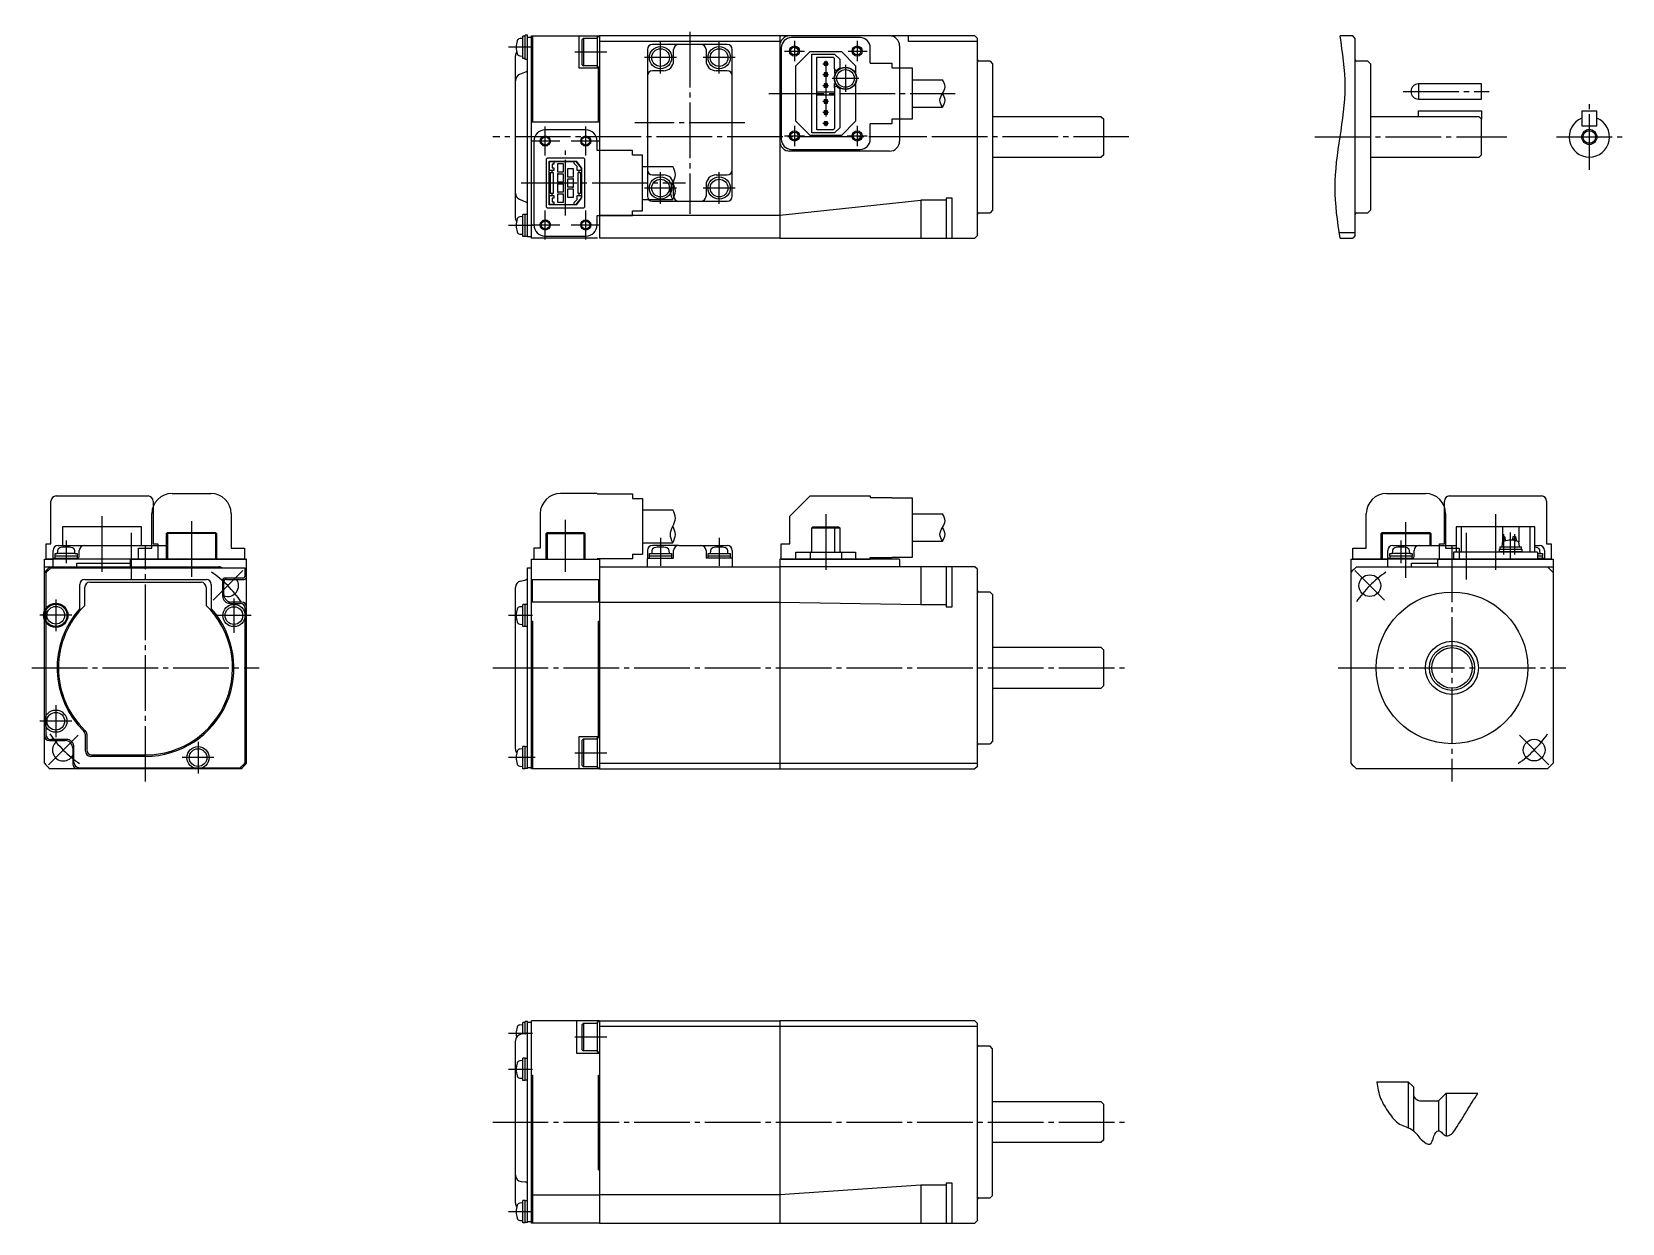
# Model space of a CAD drawing. Header units: millimetres. Extents: x -175 to 140, y -108 to 128.
import ezdxf

# ---------------------------------------------------------------- set-up
doc = ezdxf.new("R2010")
doc.units = ezdxf.units.MM
doc.linetypes.add('DASH_CENTER', pattern=[14, 11, -1, 1, -1])

msp = doc.modelspace()

# ---------------------------------------------------------------- linework, layer by layer
at = {"color": 7, "linetype": 'Continuous'}
for p, q in [((-77.85, 126.43), (-78.44, 126.38)), ((-77.35, 126.88), (-77.85, 126.88)), ((-77.85, 122.48), (-77.85, 126.88)), ((-76.9, 127.08), (-77.35, 127.08)), ((-77.35, 122.28), (-77.35, 127.08)), ((-76.9, 124.88), (-76.9, 127.08)), ((-76.9, 126.68), (-76.1, 126.68)), ((-76.1, 126.93), (-62.7, 126.93)), ((-76.1, 86.93), (-76.1, 126.93)), ((-75.9, 126.93), (-75.9, 109.93)), ((-66.7, 120.53), (-66.7, 126.93)), ((-65.83, 126.48), (-66.08, 126.23)), ((-66.08, 121.23), (-66.08, 126.23)), ((-65.83, 126.48), (-63.08, 126.48)), ((-65.83, 126.48), (-65.83, 120.98)), ((-62.7, 126.73), (-63.08, 126.73)), ((-63.08, 120.73), (-63.08, 126.73)), ((-62.7, 126.93), (-62.7, 86.93)), ((-27, 126.93), (-62.7, 126.93)), ((-26.9, 126.93), (-27, 126.83)), ((-27, 126.93), (-27, 124.93)), ((11.6, 126.93), (-26.9, 126.93)), ((-1.5, 125.81), (-1.5, 126.93)), ((11.6, 126.93), (12.1, 126.43)), ((12.1, 87.43), (12.1, 126.43)), ((86.38, 126.93), (83.88, 126.93)), ((86.88, 126.43), (86.38, 126.93)), ((86.88, 87.43), (86.88, 126.43)), ((-79.3, 118.06), (-79.3, 123)), ((-78.44, 122.98), (-77.85, 122.93)), ((-76.9, 120.26), (-76.9, 124.88)), ((-27, 125.81), (-62.7, 125.81)), ((-53.2, 124.23), (-53.2, 95.23)), ((-37.4, 125.23), (-52.2, 125.23)), ((-50.6, 121.63), (-50.6, 123.63)), ((-48, 122.03), (-48, 124.23)), ((-41.6, 124.23), (-41.6, 122.03)), ((-36.4, 95.23), (-36.4, 124.23)), ((-27, 124.93), (-27, 106.13)), ((-23.8, 121.03), (-21, 123.83)), ((-21, 123.83), (-14.8, 123.83)), ((-20.65, 107.73), (-20.65, 123.33)), ((-20.65, 123.33), (-16.15, 123.33)), ((-16.15, 123.33), (-15.15, 122.33)), ((-14.8, 123.83), (-12, 121.03)), ((-3.3, 124.93), (-3.3, 106.13)), ((12.1, 125.81), (-1.5, 125.81)), ((-77.2, 119.8), (-78.5, 119.26)), ((-77.35, 122.48), (-77.85, 122.48)), ((-76.9, 122.28), (-77.35, 122.28)), ((-76.9, 93.6), (-76.9, 120.26)), ((-62.9, 120.53), (-66.7, 120.53)), ((-66.08, 121.23), (-65.83, 120.98)), ((-63.08, 120.98), (-65.83, 120.98)), ((-62.7, 120.73), (-63.08, 120.73)), ((-62.9, 109.93), (-62.9, 120.73)), ((-50, 120.03), (-52.2, 120.03)), ((-49.6, 122.63), (-51.6, 122.63)), ((-37.4, 120.03), (-39.6, 120.03)), ((-23.8, 110.03), (-23.8, 121.03)), ((-19.65, 122.73), (-16.45, 122.73)), ((-19.65, 108.33), (-19.65, 122.73)), ((-18.22, 121.75), (-18.12, 121.65)), ((-17.58, 121.75), (-18.22, 121.75)), ((-18.22, 121.75), (-18.22, 121.11)), ((-18.22, 121.11), (-18.12, 121.21)), ((-18.22, 121.11), (-17.58, 121.11)), ((-18.22, 119.6), (-18.22, 118.96)), ((-17.58, 119.6), (-18.22, 119.6)), ((-18.22, 119.6), (-18.12, 119.5)), ((-17.68, 121.65), (-18.12, 121.65)), ((-18.12, 121.65), (-18.12, 121.21)), ((-18.12, 121.21), (-17.68, 121.21)), ((-17.68, 121.65), (-17.58, 121.75)), ((-17.68, 121.21), (-17.68, 121.65)), ((-17.68, 121.21), (-17.58, 121.11)), ((-17.68, 119.5), (-17.58, 119.6)), ((-17.58, 121.11), (-17.58, 121.75)), ((-17.58, 118.96), (-17.58, 119.6)), ((-16.45, 122.73), (-16.15, 122.43)), ((-16.15, 120.43), (-16.15, 122.43)), ((-16.15, 120.43), (-16.15, 119.53)), ((-15.15, 122.33), (-15.15, 120.58)), ((-12, 121.03), (-12, 119.45)), ((14.6, 121.93), (12.4, 121.93)), ((14.6, 121.93), (15.1, 121.43)), ((15.1, 121.43), (15.1, 92.43)), ((89.38, 121.93), (87.18, 121.93)), ((89.38, 121.93), (89.88, 121.43)), ((89.88, 121.43), (89.88, 92.43)), ((-79.3, 106.93), (-79.3, 118.06)), ((-18.22, 118.96), (-18.12, 119.06)), ((-18.22, 118.96), (-17.58, 118.96)), ((-18.22, 117.45), (-18.12, 117.35)), ((-17.58, 117.45), (-18.22, 117.45)), ((-18.22, 117.45), (-18.22, 116.81)), ((-18.22, 116.81), (-18.12, 116.91)), ((-18.22, 116.81), (-17.58, 116.81)), ((-18.12, 119.5), (-18.12, 119.06)), ((-17.68, 119.5), (-18.12, 119.5)), ((-18.12, 119.06), (-17.68, 119.06)), ((-17.68, 117.35), (-18.12, 117.35)), ((-18.12, 117.35), (-18.12, 116.91)), ((-18.12, 116.91), (-17.68, 116.91)), ((-17.68, 119.06), (-17.68, 119.5)), ((-17.68, 119.06), (-17.58, 118.96)), ((-17.68, 117.35), (-17.58, 117.45)), ((-17.68, 116.91), (-17.68, 117.35)), ((-17.68, 116.91), (-17.58, 116.81)), ((-17.58, 116.81), (-17.58, 117.45)), ((-16.15, 119.53), (-15.96, 119.53)), ((-16.15, 117.53), (-15.96, 117.53)), ((-16.15, 116.63), (-16.15, 117.53)), ((-16.15, 116.63), (-16.15, 108.63)), ((-15.15, 116.48), (-15.15, 108.73)), ((-12, 117.61), (-12, 110.03)), ((99.38, 117.43), (99.38, 114.43)), ((111.88, 117.43), (99.38, 117.43)), ((111.88, 114.43), (111.88, 117.43)), ((-19.65, 115.83), (-16.15, 115.83)), ((-16.15, 115.23), (-19.65, 115.23)), ((-18.22, 114.25), (-18.22, 113.61)), ((-17.58, 114.25), (-18.22, 114.25)), ((-18.12, 114.15), (-18.22, 114.25)), ((-18.12, 113.71), (-18.22, 113.61)), ((-18.22, 113.61), (-17.58, 113.61)), ((-18.12, 114.15), (-18.12, 113.71)), ((-17.68, 114.15), (-18.12, 114.15)), ((-18.12, 113.71), (-17.68, 113.71)), ((-17.58, 114.25), (-17.68, 114.15)), ((-17.68, 113.71), (-17.68, 114.15)), ((-17.58, 113.61), (-17.68, 113.71)), ((-17.58, 113.61), (-17.58, 114.25)), ((99.38, 114.43), (111.88, 114.43)), ((-18.12, 112), (-18.22, 112.1)), ((-17.58, 112.1), (-18.22, 112.1)), ((-18.22, 112.1), (-18.22, 111.46)), ((-18.12, 111.56), (-18.22, 111.46)), ((-18.22, 111.46), (-17.58, 111.46)), ((-17.68, 112), (-18.12, 112)), ((-18.12, 112), (-18.12, 111.56)), ((-18.12, 111.56), (-17.68, 111.56)), ((-17.58, 112.1), (-17.68, 112)), ((-17.68, 111.56), (-17.68, 112)), ((-17.58, 111.46), (-17.68, 111.56)), ((-17.58, 111.46), (-17.58, 112.1)), ((36.6, 110.93), (15.1, 110.93)), ((36.6, 110.93), (37.1, 110.43)), ((37.1, 103.43), (37.1, 110.43)), ((111.38, 110.93), (89.88, 110.93)), ((99.38, 110.93), (99.38, 112.13)), ((99.38, 112.13), (111.88, 112.13)), ((111.38, 110.93), (111.88, 110.43)), ((111.88, 112.13), (111.88, 110.43)), ((111.88, 103.43), (111.88, 110.43)), ((131.69, 112.13), (134.69, 112.13)), ((131.69, 112.13), (131.69, 109.13)), ((134.69, 109.13), (134.69, 112.13)), ((-76.1, 109.93), (-62.7, 109.93)), ((-21, 107.23), (-23.8, 110.03)), ((-14.8, 107.23), (-21, 107.23)), ((-16.15, 107.73), (-20.65, 107.73)), ((-16.45, 108.33), (-19.65, 108.33)), ((-18.22, 109.95), (-18.22, 109.31)), ((-17.58, 109.95), (-18.22, 109.95)), ((-18.12, 109.85), (-18.22, 109.95)), ((-18.12, 109.41), (-18.22, 109.31)), ((-18.22, 109.31), (-17.58, 109.31)), ((-18.12, 109.85), (-18.12, 109.41)), ((-17.68, 109.85), (-18.12, 109.85)), ((-18.12, 109.41), (-17.68, 109.41)), ((-17.58, 109.95), (-17.68, 109.85)), ((-17.68, 109.41), (-17.68, 109.85)), ((-17.58, 109.31), (-17.68, 109.41)), ((-17.58, 109.31), (-17.58, 109.95)), ((-16.15, 108.63), (-16.45, 108.33)), ((-15.15, 108.73), (-16.15, 107.73)), ((-12, 110.03), (-14.8, 107.23)), ((131.69, 109.13), (134.69, 109.13)), ((-79.3, 95.8), (-79.3, 106.93)), ((-27, 106.13), (-27, 86.93)), ((-5.3, 104.13), (-25.2, 104.13)), ((-73.22, 102.56), (-73.02, 102.76)), ((-73.22, 102.56), (-73.22, 93.11)), ((-65.77, 102.76), (-73.02, 102.76)), ((-72.65, 93.51), (-72.65, 102.16)), ((-72.65, 102.16), (-67.2, 102.16)), ((-72.55, 100.33), (-72.55, 102.08)), ((-72.55, 102.08), (-71.7, 102.08)), ((-71.7, 101.58), (-72.05, 101.58)), ((-72.05, 101.58), (-72.05, 100.83)), ((-72.05, 100.83), (-71.7, 100.83)), ((-71.7, 102.08), (-71.7, 101.58)), ((-71.7, 102.08), (-67.7, 102.08)), ((-71.7, 100.83), (-71.7, 100.33)), ((-70.98, 101.63), (-70.98, 100.03)), ((-70.8, 101.63), (-70.98, 101.63)), ((-70.8, 101.6), (-70.8, 101.63)), ((-69.8, 101.6), (-70.8, 101.6)), ((-69.8, 100.06), (-69.8, 101.6)), ((-67.7, 101.71), (-67.7, 102.08)), ((-67.27, 102.08), (-67.7, 102.08)), ((-67.1, 101.08), (-67.7, 101.71)), ((-66.25, 100.75), (-67.27, 102.08)), ((-66.15, 100.78), (-67.2, 102.16)), ((-67.1, 100.33), (-67.1, 101.08)), ((-66.25, 100.33), (-66.25, 100.75)), ((-66.15, 94.88), (-66.15, 100.78)), ((-65.77, 102.76), (-65.57, 102.56)), ((-65.57, 93.11), (-65.57, 102.56)), ((15.1, 102.93), (36.6, 102.93)), ((37.1, 103.43), (36.6, 102.93)), ((89.88, 102.93), (111.38, 102.93)), ((111.88, 103.43), (111.38, 102.93)), ((-72.45, 98.68), (-72.65, 98.68)), ((-71.7, 100.33), (-72.55, 100.33)), ((-72.45, 99.93), (-72.45, 95.73)), ((-72.45, 99.93), (-71.87, 99.93)), ((-72.1, 100.33), (-72.1, 99.93)), ((-71.87, 99.93), (-71.87, 95.73)), ((-70.98, 100.03), (-70.8, 100.03)), ((-70.8, 99.63), (-70.98, 99.63)), ((-70.98, 99.63), (-70.98, 98.03)), ((-70.98, 98.03), (-70.8, 98.03)), ((-70.8, 97.63), (-70.98, 97.63)), ((-70.98, 97.63), (-70.98, 96.03)), ((-70.8, 100.06), (-69.8, 100.06)), ((-70.8, 100.03), (-70.8, 100.06)), ((-70.8, 99.6), (-70.8, 99.63)), ((-69.8, 99.6), (-70.8, 99.6)), ((-70.8, 98.03), (-70.8, 98.06)), ((-70.8, 98.06), (-69.8, 98.06)), ((-70.8, 97.6), (-70.8, 97.63)), ((-69.8, 97.6), (-70.8, 97.6)), ((-69.8, 98.06), (-69.8, 99.6)), ((-69.8, 96.06), (-69.8, 97.6)), ((-68, 100.6), (-69, 100.6)), ((-69, 100.6), (-69, 99.06)), ((-69, 99.06), (-68, 99.06)), ((-69, 98.6), (-69, 97.06)), ((-68, 98.6), (-69, 98.6)), ((-68, 100.63), (-68, 100.6)), ((-67.82, 100.63), (-68, 100.63)), ((-68, 99.06), (-68, 99.03)), ((-68, 99.03), (-67.82, 99.03)), ((-67.82, 98.63), (-68, 98.63)), ((-68, 98.63), (-68, 98.6)), ((-67.82, 99.03), (-67.82, 100.63)), ((-67.82, 97.03), (-67.82, 98.63)), ((-66.25, 100.33), (-67.1, 100.33)), ((-66.92, 95.73), (-66.92, 99.93)), ((-66.92, 99.93), (-66.35, 99.93)), ((-66.7, 99.93), (-66.7, 100.33)), ((-66.35, 95.73), (-66.35, 99.93)), ((-66.35, 98.68), (-66.15, 98.68)), ((-52.2, 99.43), (-50, 99.43)), ((-39.6, 99.43), (-37.4, 99.43)), ((-79.3, 90.86), (-79.3, 95.8)), ((-78.5, 94.6), (-77.2, 94.06)), ((-72.65, 96.98), (-72.45, 96.98)), ((-72.55, 93.58), (-72.55, 95.33)), ((-72.55, 95.33), (-71.7, 95.33)), ((-71.87, 95.73), (-72.45, 95.73)), ((-72.1, 95.73), (-72.1, 95.33)), ((-71.7, 94.83), (-72.05, 94.83)), ((-72.05, 94.83), (-72.05, 94.08)), ((-71.7, 95.33), (-71.7, 94.83)), ((-70.98, 96.03), (-70.8, 96.03)), ((-70.98, 95.63), (-70.98, 94.03)), ((-70.8, 95.63), (-70.98, 95.63)), ((-70.8, 96.03), (-70.8, 96.06)), ((-70.8, 96.06), (-69.8, 96.06)), ((-70.8, 95.6), (-70.8, 95.63)), ((-69.8, 95.6), (-70.8, 95.6)), ((-69.8, 94.06), (-69.8, 95.6)), ((-69, 97.06), (-68, 97.06)), ((-69, 96.6), (-69, 95.06)), ((-68, 96.6), (-69, 96.6)), ((-69, 95.06), (-68, 95.06)), ((-68, 97.06), (-68, 97.03)), ((-68, 97.03), (-67.82, 97.03)), ((-67.82, 96.63), (-68, 96.63)), ((-68, 96.63), (-68, 96.6)), ((-68, 95.06), (-68, 95.03)), ((-68, 95.03), (-67.82, 95.03)), ((-67.82, 95.03), (-67.82, 96.63)), ((-67.7, 93.95), (-67.1, 94.58)), ((-67.27, 93.58), (-66.25, 94.91)), ((-67.2, 93.51), (-66.15, 94.88)), ((-67.1, 94.58), (-67.1, 95.33)), ((-67.1, 95.33), (-66.25, 95.33)), ((-66.35, 95.73), (-66.92, 95.73)), ((-66.7, 95.33), (-66.7, 95.73)), ((-66.15, 96.98), (-66.35, 96.98)), ((-66.25, 94.91), (-66.25, 95.33)), ((-48, 95.23), (-48, 97.43)), ((-41.6, 97.43), (-41.6, 95.23)), ((-27, 91.47), (0.9, 94.43)), ((5.9, 94.43), (0.9, 94.43)), ((0.9, 94.43), (0.9, 86.93)), ((7.1, 94.83), (5.9, 94.83)), ((5.9, 94.83), (5.9, 86.93)), ((7.1, 86.93), (7.1, 94.83)), ((-77.35, 91.63), (-77.85, 91.63)), ((-77.85, 87.23), (-77.85, 91.63)), ((-77.35, 87.23), (-77.35, 91.63)), ((-76.9, 91.58), (-77.35, 91.58)), ((-76.9, 88.98), (-76.9, 93.6)), ((-73.22, 93.11), (-73.02, 92.91)), ((-73.02, 92.91), (-65.77, 92.91)), ((-67.2, 93.51), (-72.65, 93.51)), ((-71.7, 93.58), (-72.55, 93.58)), ((-72.05, 94.08), (-71.7, 94.08)), ((-71.7, 94.08), (-71.7, 93.58)), ((-71.7, 93.58), (-67.7, 93.58)), ((-70.98, 94.03), (-70.8, 94.03)), ((-70.8, 94.06), (-69.8, 94.06)), ((-70.8, 94.03), (-70.8, 94.06)), ((-67.7, 93.58), (-67.7, 93.95)), ((-67.7, 93.58), (-67.27, 93.58)), ((-65.57, 93.11), (-65.77, 92.91)), ((-27, 91.43), (-62.7, 91.43)), ((-52.2, 94.23), (-37.4, 94.23)), ((12.4, 91.93), (14.6, 91.93)), ((15.1, 92.43), (14.6, 91.93)), ((87.18, 91.93), (89.38, 91.93)), ((89.88, 92.43), (89.38, 91.93)), ((-77.85, 91.18), (-78.44, 91.13)), ((-76.9, 87.18), (-76.9, 88.98)), ((-78.44, 87.73), (-77.85, 87.68)), ((-77.35, 87.23), (-77.85, 87.23)), ((-76.9, 87.28), (-77.35, 87.28)), ((-76.1, 87.18), (-76.9, 87.18)), ((-63.1, 86.93), (-76.1, 86.93)), ((-27, 86.93), (-62.7, 86.93)), ((-27, 86.93), (11.6, 86.93)), ((11.6, 86.93), (12.1, 87.43)), ((83.6, 88.06), (86.88, 88.06)), ((83.88, 86.93), (86.38, 86.93)), ((86.88, 87.43), (86.38, 86.93)), ((-168.91, 29.83), (-168.91, 26.13)), ((-153.31, 29.83), (-168.91, 29.83)), ((-153.31, 26.13), (-153.31, 29.83)), ((-148.34, 28.53), (-148.14, 28.73)), ((-148.34, 23.43), (-148.34, 28.53)), ((-138.48, 28.53), (-148.34, 28.53)), ((-148.14, 28.73), (-138.68, 28.73)), ((-148.14, 28.73), (-148.14, 23.43)), ((-138.68, 28.73), (-138.48, 28.53)), ((-138.68, 28.73), (-138.68, 23.43)), ((-138.48, 28.53), (-138.48, 23.43)), ((-73.22, 28.53), (-73.02, 28.73)), ((-73.22, 28.53), (-65.57, 28.53)), ((-73.22, 23.43), (-73.22, 28.53)), ((-73.02, 28.73), (-65.77, 28.73)), ((-73.02, 28.73), (-73.02, 23.43)), ((-65.77, 28.73), (-65.57, 28.53)), ((-65.77, 28.73), (-65.77, 23.43)), ((-65.57, 28.53), (-65.57, 23.43)), ((-20.65, 29.63), (-20.45, 29.83)), ((-20.65, 29.63), (-15.15, 29.63)), ((-20.65, 25.03), (-20.65, 29.63)), ((-20.45, 29.83), (-15.35, 29.83)), ((-16.15, 29.63), (-16.35, 29.83)), ((-16.15, 29.63), (-16.15, 24.83)), ((-15.35, 29.83), (-15.15, 29.63)), ((-15.15, 29.63), (-15.15, 25.03)), ((92.18, 28.73), (91.98, 28.53)), ((91.98, 23.43), (91.98, 28.53)), ((91.98, 28.53), (101.83, 28.53)), ((92.18, 28.73), (101.63, 28.73)), ((92.18, 28.73), (92.18, 23.43)), ((101.83, 28.53), (101.63, 28.73)), ((101.63, 28.73), (101.63, 26.13)), ((101.83, 28.53), (101.83, 26.13)), ((106.81, 29.83), (106.81, 24.83)), ((122.41, 29.83), (106.81, 29.83)), ((107.81, 29.83), (107.81, 24.83)), ((116.01, 29.83), (116.01, 26.76)), ((119.21, 29.83), (119.21, 26.76)), ((121.41, 29.83), (121.41, 24.83)), ((122.41, 24.83), (122.41, 29.83)), ((-169.81, 26.13), (-148.34, 26.13)), ((-47, 26.13), (-52.2, 26.13)), ((-47, 26.13), (-42.6, 26.13)), ((-42.6, 26.13), (-37.4, 26.13)), ((94.31, 26.13), (106.81, 26.13)), ((115.41, 24.93), (115.41, 25.43)), ((115.41, 25.43), (117.61, 25.43)), ((115.46, 25.88), (115.46, 25.43)), ((115.46, 25.88), (117.61, 25.88)), ((115.91, 26.47), (115.86, 25.88)), ((116.01, 27.88), (116.43, 27.88)), ((116.53, 27.38), (116.01, 27.38)), ((116.43, 27.88), (116.53, 27.38)), ((116.53, 27.38), (116.53, 27.05)), ((117.61, 25.88), (119.76, 25.88)), ((117.61, 25.43), (119.81, 25.43)), ((118.04, 27.38), (118.14, 27.88)), ((118.04, 27.38), (118.04, 27.16)), ((118.68, 27.38), (118.04, 27.38)), ((118.14, 27.88), (118.58, 27.88)), ((118.58, 27.88), (118.68, 27.38)), ((118.68, 27.38), (118.68, 27.05)), ((119.36, 25.88), (119.31, 26.47)), ((119.76, 25.43), (119.76, 25.88)), ((119.81, 25.43), (119.81, 24.93)), ((122.41, 26.13), (123.31, 26.13)), ((-172.51, 23.43), (-170.81, 23.43)), ((-172.51, 21.93), (-172.51, 23.43)), ((-170.81, 21.93), (-170.81, 25.13)), ((-170.71, 23.63), (-165.91, 23.63)), ((-170.41, 24.53), (-169.96, 24.53)), ((-170.41, 24.03), (-170.41, 24.53)), ((-170.36, 24.03), (-170.41, 24.03)), ((-166.01, 24.03), (-170.41, 24.03)), ((-170.36, 23.63), (-170.36, 24.03)), ((-169.9, 25.12), (-169.96, 24.53)), ((-166.46, 24.53), (-169.96, 24.53)), ((-166.46, 24.53), (-166.51, 25.12)), ((-166.46, 24.53), (-166.01, 24.53)), ((-166.11, 22.63), (-155.51, 22.63)), ((-166.11, 21.93), (-166.11, 22.63)), ((-166.06, 24.03), (-166.06, 23.63)), ((-166.01, 24.03), (-166.06, 24.03)), ((-166.01, 24.53), (-166.01, 24.03)), ((-165.61, 23.93), (-165.61, 25.13)), ((-155.51, 21.93), (-155.51, 23.33)), ((-155.41, 23.43), (-132.61, 23.43)), ((-132.51, 20.81), (-132.51, 23.33)), ((-76.1, 23.43), (-62.7, 23.43)), ((-76.1, -18.07), (-76.1, 23.43)), ((-62.7, 23.43), (-62.7, -18.07)), ((-53.2, 25.13), (-53.2, 23.53)), ((-53.2, 21.93), (-53.2, 23.53)), ((-53.1, 23.63), (-48.1, 23.63)), ((-52.8, 24.03), (-52.8, 24.53)), ((-52.8, 24.53), (-48.4, 24.53)), ((-48.4, 24.03), (-52.8, 24.03)), ((-52.75, 23.63), (-52.75, 24.03)), ((-52.29, 25.12), (-52.35, 24.53)), ((-48.85, 24.53), (-48.9, 25.12)), ((-48.45, 24.03), (-48.45, 23.63)), ((-48.4, 24.53), (-48.4, 24.03)), ((-48, 23.73), (-48, 25.13)), ((-41.6, 25.13), (-41.6, 23.73)), ((-36.5, 23.63), (-41.5, 23.63)), ((-41.2, 24.53), (-36.8, 24.53)), ((-41.2, 24.03), (-41.2, 24.53)), ((-36.8, 24.03), (-41.2, 24.03)), ((-41.15, 23.63), (-41.15, 24.03)), ((-40.69, 25.12), (-40.75, 24.53)), ((-37.25, 24.53), (-37.3, 25.12)), ((-36.85, 24.03), (-36.85, 23.63)), ((-36.8, 24.53), (-36.8, 24.03)), ((-36.4, 25.13), (-36.4, 23.53)), ((-36.4, 23.53), (-36.4, 21.93)), ((-27, 23.33), (-26.9, 23.43)), ((-27, 23.33), (-27, 21.93)), ((-3.4, 23.43), (-26.9, 23.43)), ((-23.8, 24.83), (-12, 24.83)), ((-23.8, 23.43), (-23.8, 24.83)), ((-21, 24.83), (-21, 23.43)), ((-20.85, 24.83), (-20.65, 25.03)), ((-15.15, 25.03), (-14.95, 24.83)), ((-14.8, 24.83), (-14.8, 23.43)), ((-12, 24.83), (-12, 23.43)), ((-3.4, 23.43), (-3.3, 23.33)), ((-3.3, 23.33), (-3.3, 21.93)), ((86.01, 23.43), (86.01, -16.94)), ((86.01, 23.43), (93.31, 23.43)), ((93.31, 21.93), (93.31, 25.13)), ((93.41, 23.63), (98.21, 23.63)), ((93.71, 24.03), (93.71, 24.53)), ((93.71, 24.53), (94.16, 24.53)), ((98.11, 24.03), (93.71, 24.03)), ((93.76, 24.03), (93.71, 24.03)), ((93.76, 23.63), (93.76, 24.03)), ((94.21, 25.12), (94.16, 24.53)), ((97.66, 24.53), (94.16, 24.53)), ((97.66, 24.53), (97.61, 25.12)), ((97.66, 24.53), (98.11, 24.53)), ((98.01, 21.93), (98.01, 22.63)), ((98.01, 22.63), (103.21, 22.63)), ((98.11, 24.03), (98.06, 24.03)), ((98.06, 24.03), (98.06, 23.63)), ((98.11, 24.53), (98.11, 24.03)), ((98.51, 23.93), (98.51, 25.13)), ((103.21, 23.43), (126.01, 23.43)), ((103.21, 21.93), (103.21, 23.43)), ((106.31, 24.83), (106.31, 23.43)), ((122.91, 24.83), (106.31, 24.83)), ((115.41, 24.93), (117.61, 24.93)), ((116.06, 24.83), (116.06, 24.93)), ((117.61, 24.93), (119.81, 24.93)), ((119.16, 24.93), (119.16, 24.83)), ((122.91, 24.83), (122.91, 23.43)), ((122.91, 24.53), (123.91, 24.53)), ((123.91, 24.03), (122.91, 24.03)), ((122.91, 23.63), (124.21, 23.63)), ((123.46, 24.53), (123.41, 25.12)), ((123.91, 24.03), (123.86, 24.03)), ((123.86, 24.03), (123.86, 23.63)), ((123.91, 24.53), (123.91, 24.03)), ((124.31, 25.13), (124.31, 23.43)), ((126.01, 23.43), (126.01, -16.94)), ((-172.51, -16.94), (-172.51, 21.93)), ((-172.51, 21.93), (-155.51, 21.93)), ((-172.26, 20.71), (-172.26, -11.22)), ((-132.86, 21.68), (-171.28, 21.68)), ((-164.51, 19.43), (-140.51, 19.43)), ((-155.51, 21.93), (-138.01, 21.93)), ((-137.26, 19.18), (-137.26, 16.18)), ((-137.01, 18.93), (-137.01, 19.61)), ((-137.01, 16.43), (-137.01, 18.93)), ((-133.26, 19.68), (-136.76, 19.68)), ((-136.51, 19.43), (-133.01, 19.43)), ((-132.76, 20.18), (-132.76, 21.58)), ((-132.51, -16.94), (-132.51, 20.81)), ((-78.3, 19.1), (-77.28, 19.34)), ((-76.9, 21.69), (-76.1, 21.69)), ((-76.9, 19.83), (-76.9, 21.69)), ((-76.9, -17.97), (-76.9, 19.83)), ((-76.1, 19.43), (-62.7, 19.43)), ((-75.9, 14.93), (-75.9, 19.43)), ((-62.9, 19.43), (-62.9, 14.93)), ((-62.7, 21.93), (-27, 21.93)), ((-62.7, 21.93), (-62.7, -18.07)), ((-62.7, 21.93), (-62.7, -18.07)), ((11.6, 21.93), (-27, 21.93)), ((-27, 21.93), (-27, -18.07)), ((0.9, 21.93), (0.9, 14.43)), ((5.9, 21.93), (5.9, 14.03)), ((7.1, 14.03), (7.1, 21.93)), ((12.1, 21.43), (11.6, 21.93)), ((12.1, -17.57), (12.1, 21.43)), ((87.14, 21.93), (126.01, 21.93)), ((-165.51, 13.65), (-165.51, 18.43)), ((-164.51, 14.29), (-164.51, 17.86)), ((-163.51, 18.86), (-141.51, 18.86)), ((-140.51, 17.86), (-140.51, 14.29)), ((-139.51, 18.43), (-139.51, 13.65)), ((-79.3, 1.93), (-79.3, 17.84)), ((14.6, 16.93), (12.4, 16.93)), ((14.6, 16.93), (15.1, 16.43)), ((15.1, 16.43), (15.1, -12.57)), ((-135.76, 14.68), (-133.76, 14.68)), ((-133.51, 14.93), (-135.51, 14.93)), ((-135.01, 13.28), (-135.01, 11.28)), ((-132.76, -16.9), (-132.76, 13.68)), ((-77.85, 14.03), (-78.44, 13.98)), ((-77.85, 10.08), (-77.85, 14.48)), ((-77.35, 14.48), (-77.85, 14.48)), ((-77.35, 10.08), (-77.35, 14.48)), ((-76.9, 14.43), (-77.35, 14.43)), ((-62.7, 14.93), (-76.1, 14.93)), ((-62.7, 14.93), (-27, 14.93)), ((-27, 14.92), (0.9, 14.43)), ((0.9, 14.43), (5.9, 14.43)), ((5.9, 14.03), (7.1, 14.03)), ((-134.01, 12.28), (-136.01, 12.28)), ((-78.44, 10.58), (-77.85, 10.53)), ((-77.35, 10.08), (-77.85, 10.08)), ((-76.9, 10.13), (-77.35, 10.13)), ((-76.1, 11.18), (-75.9, 11.18)), ((-75.9, 11.18), (-75.9, -18.07)), ((-62.9, 11.18), (-62.7, 11.18)), ((-62.9, -11.87), (-62.9, 11.18)), ((36.6, 5.93), (15.1, 5.93)), ((36.6, 5.93), (37.1, 5.43)), ((37.1, -1.57), (37.1, 5.43)), ((-79.3, -14.14), (-79.3, 1.93)), ((15.1, -2.07), (36.6, -2.07)), ((37.1, -1.57), (36.6, -2.07)), ((-171.51, -12.47), (-168.41, -12.47)), ((-168.16, -12.22), (-171.26, -12.22)), ((-164.41, -14.57), (-164.41, -11.33)), ((-164.13, -11.21), (-164.13, -14.3)), ((-66.7, -11.67), (-62.9, -11.67)), ((-66.7, -18.07), (-66.7, -11.67)), ((-65.83, -12.12), (-66.08, -12.37)), ((-66.08, -17.37), (-66.08, -12.37)), ((-65.83, -12.12), (-63.08, -12.12)), ((-65.83, -12.12), (-65.83, -17.62)), ((-63.08, -11.87), (-62.7, -11.87)), ((-63.08, -17.87), (-63.08, -11.87)), ((15.1, -12.57), (14.6, -13.07)), ((-166.91, -13.97), (-166.91, -17.07)), ((-166.66, -16.82), (-166.66, -13.72)), ((-152.51, -15.57), (-163.41, -15.57)), ((-163.13, -15.3), (-152.51, -15.3)), ((-77.85, -14.07), (-78.44, -14.12)), ((-77.85, -18.02), (-77.85, -13.62)), ((-77.35, -13.62), (-77.85, -13.62)), ((-77.35, -18.02), (-77.35, -13.62)), ((-76.9, -13.67), (-77.35, -13.67)), ((12.4, -13.07), (14.6, -13.07)), ((-133.63, -18.07), (-171.38, -18.07)), ((-165.66, -17.82), (-133.73, -17.82)), ((-78.44, -17.52), (-77.85, -17.57)), ((-77.35, -18.02), (-77.85, -18.02)), ((-76.9, -17.97), (-77.35, -17.97)), ((-76.1, -17.82), (-76.9, -17.82)), ((-62.7, -18.07), (-76.1, -18.07)), ((-66.08, -17.37), (-65.83, -17.62)), ((-63.08, -17.62), (-65.83, -17.62)), ((-63.08, -17.87), (-62.7, -17.87)), ((-62.7, -16.94), (-27, -16.94)), ((-62.7, -18.07), (-27, -18.07)), ((-27, -16.94), (12.1, -16.94)), ((-27, -17.97), (-26.9, -18.07)), ((-26.9, -18.07), (11.6, -18.07)), ((12.1, -17.57), (11.6, -18.07)), ((124.88, -18.07), (87.14, -18.07)), ((-77.85, -68.65), (-78.44, -68.71)), ((-77.85, -70.51), (-77.85, -68.2)), ((-77.35, -68.2), (-77.85, -68.2)), ((-77.35, -70.45), (-77.35, -68)), ((-76.9, -68), (-77.35, -68)), ((-76.9, -107.8), (-76.9, -68)), ((-76.9, -68.15), (-76.1, -68.15)), ((-76.1, -107.9), (-76.1, -67.9)), ((-62.7, -67.9), (-76.1, -67.9)), ((-67.2, -67.9), (-67.2, -74.3)), ((-65.83, -68.35), (-66.08, -68.6)), ((-66.08, -73.6), (-66.08, -68.6)), ((-65.83, -68.35), (-63.08, -68.35)), ((-65.83, -68.35), (-65.83, -73.85)), ((-62.7, -68.1), (-63.08, -68.1)), ((-63.08, -74.1), (-63.08, -68.1)), ((-62.7, -67.9), (-27, -67.9)), ((-62.7, -67.9), (-62.7, -107.9)), ((-27, -69.03), (-62.7, -69.03)), ((-27, -67.9), (-27, -107.9)), ((11.6, -67.9), (-27, -67.9)), ((12.1, -69.03), (-27, -69.03)), ((12.1, -68.4), (11.6, -67.9)), ((12.1, -107.4), (12.1, -68.4)), ((-79.3, -87.9), (-79.3, -71.84)), ((-77.34, -70.45), (-78.14, -70.54)), ((-77.35, -75.3), (-77.85, -75.3)), ((-77.85, -79.7), (-77.85, -75.3)), ((-77.35, -79.7), (-77.35, -75.3)), ((-76.9, -75.35), (-77.35, -75.35)), ((-67.2, -74.3), (-62.7, -74.3)), ((-66.08, -73.6), (-65.83, -73.85)), ((-63.08, -73.85), (-65.83, -73.85)), ((-62.7, -74.1), (-63.08, -74.1)), ((14.6, -72.9), (12.4, -72.9)), ((15.1, -73.4), (14.6, -72.9)), ((15.1, -102.4), (15.1, -73.4)), ((-77.85, -75.75), (-78.44, -75.81)), ((-76.1, -78.65), (-75.9, -78.65)), ((-75.9, -78.65), (-75.9, -107.9)), ((-62.9, -78.65), (-62.7, -78.65)), ((-62.9, -97.35), (-62.9, -78.65)), ((-78.44, -79.2), (-77.85, -79.25)), ((-77.35, -79.7), (-77.85, -79.7)), ((-76.9, -79.65), (-77.35, -79.65)), ((91.12, -79.97), (97.37, -79.97)), ((97.37, -79.97), (97.37, -89.03)), ((97.37, -79.97), (98.37, -80.97)), ((98.37, -80.97), (98.37, -89.62)), ((36.6, -83.9), (15.1, -83.9)), ((36.6, -83.9), (37.1, -84.4)), ((37.1, -91.4), (37.1, -84.4)), ((99.87, -83.72), (103.37, -83.72)), ((103.37, -83.72), (104.87, -82.22)), ((103.37, -83.72), (103.37, -89.62)), ((104.87, -82.22), (111.12, -82.22)), ((104.87, -82.22), (104.87, -90.6)), ((-79.3, -103.97), (-79.3, -87.9)), ((15.1, -91.9), (36.6, -91.9)), ((37.1, -91.4), (36.6, -91.9)), ((-62.9, -97.35), (-62.7, -97.35)), ((-78.14, -99.66), (-77.34, -99.75)), ((0.9, -100.4), (-27, -102.3)), ((0.9, -100.4), (0.9, -107.9)), ((5.9, -100.4), (0.9, -100.4)), ((5.9, -100), (5.9, -107.9)), ((7.1, -100), (5.9, -100)), ((7.1, -107.9), (7.1, -100)), ((-77.85, -107.85), (-77.85, -103.45)), ((-77.35, -103.45), (-77.85, -103.45)), ((-77.35, -107.85), (-77.35, -103.45)), ((-76.9, -103.5), (-77.35, -103.5)), ((-75.9, -102.3), (-62.7, -102.3)), ((-27, -102.3), (-62.7, -102.3)), ((12.4, -102.9), (14.6, -102.9)), ((15.1, -102.4), (14.6, -102.9)), ((-77.85, -103.9), (-78.44, -103.96)), ((-78.44, -107.35), (-77.85, -107.4)), ((-77.35, -107.85), (-77.85, -107.85)), ((-76.9, -107.8), (-77.35, -107.8)), ((-76.1, -107.65), (-76.9, -107.65)), ((-62.7, -107.9), (-76.1, -107.9)), ((-62.7, -107.9), (-27, -107.9)), ((-27, -107.8), (-26.9, -107.9)), ((-26.9, -107.9), (11.6, -107.9)), ((12.1, -107.4), (11.6, -107.9))]:
    msp.add_line(p, q, dxfattribs=at)
at = {"color": 1, "linetype": 'DASH_CENTER'}
for p, q in [((-44.8, 127.73), (-44.8, 91.73)), ((-24.1, 125.93), (-24.1, 121.93)), ((-11.7, 125.93), (-11.7, 121.93)), ((-75.9, 124.68), (-80.65, 124.68)), ((-61.2, 123.73), (-67.58, 123.73)), ((-50.6, 119.48), (-50.6, 125.78)), ((-39, 119.48), (-39, 125.78)), ((-26.1, 123.93), (-22.1, 123.93)), ((-13.45, 123.93), (-9.7, 123.93)), ((-47.45, 122.63), (-53.75, 122.63)), ((-35.85, 122.63), (-42.15, 122.63)), ((-18.47, 121.43), (-17.33, 121.43)), ((-17.9, 122), (-17.9, 109.06)), ((-14, 121.18), (-14, 115.88)), ((-18.47, 119.28), (-17.33, 119.28)), ((-18.47, 117.13), (-17.33, 117.13)), ((-11.35, 118.53), (-16.65, 118.53)), ((-29.2, 115.53), (7.7, 115.53)), ((-17.33, 113.93), (-18.47, 113.93)), ((96.38, 115.93), (113.38, 115.93)), ((133.19, 100.43), (133.19, 113.43)), ((-17.33, 111.78), (-18.47, 111.78)), ((-73.4, 103.28), (-73.4, 108.98)), ((-65.4, 103.28), (-65.4, 108.98)), ((-33.9, 109.73), (-55.7, 109.73)), ((-26.1, 107.13), (-22.1, 107.13)), ((-24.1, 109.13), (-24.1, 105.13)), ((-17.33, 109.63), (-18.47, 109.63)), ((-13.7, 107.13), (-9.7, 107.13)), ((-11.7, 109.13), (-11.7, 105.13)), ((1.6, 106.93), (-83.8, 106.93)), ((-70.55, 106.13), (-76.25, 106.13)), ((-69.4, 91.41), (-69.4, 104.26)), ((-62.55, 106.13), (-68.25, 106.13)), ((42.1, 106.93), (1.6, 106.93)), ((78.88, 106.93), (116.88, 106.93)), ((126.69, 106.93), (139.69, 106.93)), ((-78.15, 97.83), (-45.65, 97.83)), ((-50.6, 93.68), (-50.6, 99.98)), ((-39, 93.68), (-39, 99.98)), ((-47.45, 96.83), (-53.75, 96.83)), ((-35.85, 96.83), (-42.15, 96.83)), ((-73.4, 86.68), (-73.4, 92.38)), ((-65.4, 86.68), (-65.4, 92.38)), ((-75.9, 89.43), (-80.65, 89.43)), ((-76.25, 89.53), (-70.55, 89.53)), ((-68.25, 89.53), (-62.55, 89.53)), ((-161.11, 20.93), (-161.11, 32.33)), ((-17.9, 32.33), (-17.9, 20.93)), ((114.61, 32.33), (114.61, 20.93)), ((-155.31, 19.43), (-155.31, 28.63)), ((-143.41, 30.93), (-143.41, 19.43)), ((-69.4, 20.93), (-69.4, 31.23)), ((96.91, 19.73), (96.91, 31.23)), ((108.81, 28.63), (108.81, 19.43)), ((116.21, 28.38), (116.21, 24.33)), ((117.61, 23.43), (117.61, 28.68)), ((118.36, 28.38), (118.36, 24.33)), ((-168.21, 27.13), (-168.21, 22.63)), ((-152.51, -20.57), (-152.51, 25.93)), ((-50.6, 27.63), (-50.6, 22.13)), ((-39, 27.63), (-39, 22.13)), ((95.91, 27.13), (95.91, 22.63)), ((106.01, 25.93), (106.01, -20.57)), ((-139.14, 15.3), (-133.27, 21.17)), ((86.78, 21.17), (92.64, 15.3)), ((-170.26, 15.48), (-170.26, 9.18)), ((-135.01, 15.68), (-135.01, 8.88)), ((-167.11, 12.33), (-173.41, 12.33)), ((-131.61, 12.28), (-138.41, 12.28)), ((-75.9, 12.28), (-80.65, 12.28)), ((-175.01, 1.93), (-130.01, 1.93)), ((-83.8, 1.93), (42.1, 1.93)), ((83.51, 1.93), (128.51, 1.93)), ((-170.26, -5.47), (-170.26, -11.77)), ((-167.11, -8.62), (-173.41, -8.62)), ((-171.7, -17.26), (-165.84, -11.4)), ((119.34, -11.4), (125.2, -17.26)), ((-142.11, -12.67), (-142.11, -18.97)), ((-67.58, -14.87), (-61.2, -14.87)), ((-138.96, -15.82), (-145.26, -15.82)), ((-75.4, -15.82), (-80.65, -15.82)), ((-75.9, -70.4), (-80.65, -70.4)), ((-61.2, -71.1), (-67.58, -71.1)), ((-75.9, -77.5), (-80.65, -77.5)), ((-83.8, -87.9), (42.1, -87.9)), ((-75.9, -105.65), (-80.65, -105.65))]:
    msp.add_line(p, q, dxfattribs=at)
at = {"color": 4, "linetype": 'Continuous'}
for p, q in [((-11.1, 126.58), (-24.7, 126.58)), ((-26.7, 124.58), (-26.7, 106.48)), ((-9.1, 121.53), (-9.1, 124.58)), ((-9.1, 121.53), (-4.8, 121.53)), ((-4.8, 121.53), (-4.8, 120.58)), ((-4.8, 120.58), (-0.8, 120.58)), ((-0.8, 120.58), (-0.8, 110.48)), ((-0.8, 118.23), (5.2, 118.23)), ((-4.8, 110.48), (-4.8, 109.53)), ((-0.8, 110.48), (-4.8, 110.48)), ((-0.8, 112.83), (5.2, 112.83)), ((-65.35, 108.33), (-73.45, 108.33)), ((-4.8, 109.53), (-9.1, 109.53)), ((-9.1, 106.48), (-9.1, 109.53)), ((-75.65, 106.13), (-75.65, 89.53)), ((-63.15, 104.28), (-63.15, 106.13)), ((-56.15, 104.28), (-63.15, 104.28)), ((-56.15, 103.33), (-56.15, 104.28)), ((-24.7, 104.48), (-11.1, 104.48)), ((-54.15, 103.33), (-56.15, 103.33)), ((-54.15, 92.33), (-54.15, 103.33)), ((-54.15, 101.08), (-48.15, 101.08)), ((-54.15, 94.58), (-48.15, 94.58)), ((-63.15, 91.38), (-56.15, 91.38)), ((-63.15, 89.53), (-63.15, 91.38)), ((-56.15, 92.33), (-54.15, 92.33)), ((-56.15, 91.38), (-56.15, 92.33)), ((-73.45, 87.33), (-65.35, 87.33)), ((-171.21, 26.43), (-171.21, 34.93)), ((-170.21, 35.93), (-152.01, 35.93)), ((-151.01, 34.93), (-151.01, 26.43)), ((-147.26, 36.43), (-139.56, 36.43)), ((-63.15, 36.43), (-70.4, 36.43)), ((-63.15, 36.43), (-63.15, 36.38)), ((-63.15, 36.38), (-56.15, 36.38)), ((-56.15, 36.38), (-56.15, 35.43)), ((-56.15, 35.43), (-54.15, 35.43)), ((-54.15, 35.43), (-54.15, 24.43)), ((-25, 31.93), (-21, 35.93)), ((-21, 35.93), (-9.1, 35.93)), ((-9.1, 35.93), (-9.1, 35.63)), ((-9.1, 35.63), (-4.8, 35.63)), ((-4.8, 35.63), (-4.8, 35.57)), ((-4.8, 35.57), (-0.8, 35.57)), ((-0.8, 35.57), (-0.8, 23.79)), ((93.06, 36.43), (100.76, 36.43)), ((104.51, 26.43), (104.51, 34.93)), ((105.51, 35.93), (123.71, 35.93)), ((124.71, 34.93), (124.71, 26.43)), ((-151.26, 25.63), (-151.26, 32.43)), ((-135.56, 32.43), (-135.56, 25.63)), ((-74.4, 32.43), (-74.4, 25.63)), ((-54.15, 33.18), (-48.15, 33.18)), ((-25, 26.43), (-25, 31.93)), ((-0.8, 32.38), (5.2, 32.38)), ((89.06, 25.63), (89.06, 32.43)), ((104.76, 32.43), (104.76, 25.63)), ((-172.16, 26.43), (-171.21, 26.43)), ((-172.16, 23.43), (-172.16, 26.43)), ((-153.91, 25.63), (-151.26, 25.63)), ((-153.91, 23.43), (-153.91, 25.63)), ((-151.01, 26.43), (-150.06, 26.43)), ((-150.06, 26.43), (-150.06, 23.43)), ((-135.56, 25.63), (-132.91, 25.63)), ((-132.91, 25.63), (-132.91, 23.43)), ((-75.65, 25.63), (-75.65, 23.43)), ((-74.4, 25.63), (-75.65, 25.63)), ((-54.15, 26.68), (-48.15, 26.68)), ((-26.7, 26.43), (-25, 26.43)), ((-26.7, 23.43), (-26.7, 26.43)), ((-0.8, 26.98), (5.2, 26.98)), ((86.41, 25.63), (89.06, 25.63)), ((86.41, 23.43), (86.41, 25.63)), ((103.56, 26.43), (104.51, 26.43)), ((103.56, 23.43), (103.56, 26.43)), ((104.76, 25.63), (107.41, 25.63)), ((107.41, 25.63), (107.41, 23.43)), ((124.71, 26.43), (125.66, 26.43)), ((125.66, 26.43), (125.66, 23.43)), ((-150.06, 23.43), (-172.16, 23.43)), ((-132.91, 23.43), (-153.91, 23.43)), ((-75.65, 23.43), (-63.15, 23.43)), ((-63.15, 23.48), (-63.15, 23.43)), ((-56.15, 23.48), (-63.15, 23.48)), ((-56.15, 24.43), (-56.15, 23.48)), ((-56.15, 24.43), (-54.15, 24.43)), ((-26.7, 23.43), (-9.1, 23.43)), ((-9.1, 23.73), (-4.8, 23.73)), ((-9.1, 23.43), (-9.1, 23.73)), ((-4.8, 23.79), (-4.8, 23.73)), ((-0.8, 23.79), (-4.8, 23.79)), ((107.41, 23.43), (86.41, 23.43)), ((125.66, 23.43), (103.56, 23.43))]:
    msp.add_line(p, q, dxfattribs=at)
at = {"color": 7, "linetype": 'Continuous'}
for centre, radius in [((-50.6, 122.63), 2.2), ((-50.6, 122.63), 1.75), ((-39, 122.63), 2.2), ((-39, 122.63), 1.75), ((-24.1, 123.93), 0.75), ((-11.7, 123.93), 0.75), ((-14, 118.53), 2.2), ((-14, 118.53), 2.15), ((-14, 118.53), 1.75), ((-24.1, 107.13), 0.75), ((-11.7, 107.13), 0.75), ((133.19, 106.93), 1.25), ((-73.4, 106.13), 0.8), ((-65.4, 106.13), 0.8), ((-50.6, 96.83), 2.2), ((-50.6, 96.83), 1.75), ((-39, 96.83), 2.2), ((-39, 96.83), 1.75), ((-73.4, 89.53), 0.8), ((-65.4, 89.53), 0.8), ((89.75, 18.19), 2.15), ((106.01, 1.93), 15), ((-170.26, 12.33), 2.4), ((-170.26, 12.33), 2.2), ((-170.26, 12.33), 1.75), ((-135.01, 12.28), 2.2), ((-135.01, 12.28), 1.75), ((106.01, 1.93), 5.25), ((106.01, 1.93), 4.45), ((106.01, 1.93), 4), ((-170.26, -8.62), 2.2), ((-170.26, -8.62), 1.75), ((122.27, -14.33), 2.15), ((-142.11, -15.82), 2.2), ((-142.11, -15.82), 1.75)]:
    msp.add_circle(centre, radius, dxfattribs=at)
at = {"color": 2, "linetype": 'Continuous'}
for centre, radius in [((-24.1, 123.93), 1), ((-11.7, 123.93), 1), ((-73.4, 106.13), 1), ((-65.4, 106.13), 1), ((-24.1, 107.13), 1), ((-11.7, 107.13), 1), ((133.19, 106.93), 1.5), ((-73.4, 89.53), 1), ((-65.4, 89.53), 1)]:
    msp.add_circle(centre, radius, dxfattribs=at)
at = {"color": 7, "linetype": 'Continuous'}
for centre, radius, start, end in [((-74.65, 124.68), 4.5, 163.6123, 180), ((-78.39, 125.78), 0.6, 95, 163.6123), ((-25, 124.93), 2, 90, 180), ((-5.3, 124.93), 2, 0, 90), ((-78, 123), 1.3, 144.2062, 180), ((-74.65, 124.68), 4.5, 180, 196.3877), ((-78.39, 123.58), 0.6, 196.3877, 265), ((-52.2, 124.23), 1, 90, 180), ((-47, 124.23), 1, 90, 180), ((-42.6, 124.23), 1, 0, 90), ((-37.4, 124.23), 1, 0, 90), ((-77.4, 120.26), 0.5, 292.6199, 0), ((-52.2, 119.03), 1, 90, 180), ((-50, 122.03), 2, 270, 0), ((-39.6, 122.03), 2, 180, 270), ((-37.4, 119.03), 1, 0, 90), ((-15.85, 120.43), 0.3, 180, 314.2758), ((-14, 118.53), 2.35, 119.2986, 134.2758), ((12.4, 122.23), 0.3, 180, 270), ((87.18, 122.23), 0.3, 180, 270), ((-78, 118.06), 1.3, 112.6199, 180), ((-15.85, 116.63), 0.3, 45.7242, 180), ((-14, 118.53), 2.35, 225.7242, 240.7014), ((99.38, 115.93), 1.5, 90, 180), ((99.38, 115.93), 1.5, 180, 270), ((133.19, 106.93), 4, 112.0243, 270), ((133.19, 106.93), 4, 270, 67.9757), ((-25, 106.13), 2, 180, 270), ((-5.3, 106.13), 2, 270, 0), ((-52.2, 100.43), 1, 180, 270), ((-50, 97.43), 2, 0, 90), ((-39.6, 97.43), 2, 90, 180), ((-37.4, 100.43), 1, 270, 0), ((-78, 95.8), 1.3, 180, 247.3801), ((-52.2, 95.23), 1, 180, 270), ((-47, 95.23), 1, 180, 270), ((-42.6, 95.23), 1, 270, 0), ((-37.4, 95.23), 1, 270, 0), ((-77.4, 93.6), 0.5, 0, 67.3801), ((12.4, 91.63), 0.3, 90, 180), ((87.18, 91.63), 0.3, 90, 180), ((-78, 90.86), 1.3, 180, 212.9352), ((-74.65, 89.43), 4.5, 163.6123, 180), ((-74.65, 89.43), 4.5, 180, 196.3877), ((-78.39, 90.53), 0.6, 95, 163.6123), ((-78.39, 88.33), 0.6, 196.3877, 265), ((-169.81, 25.13), 1, 90, 180), ((-169.31, 25.07), 0.6, 106.3877, 175), ((-168.21, 21.33), 4.5, 90, 106.3877), ((-168.21, 21.33), 4.5, 73.6123, 90), ((-167.11, 25.07), 0.6, 5, 73.6123), ((-164.61, 25.13), 1, 90, 180), ((-52.2, 25.13), 1, 90, 180), ((-51.7, 25.07), 0.6, 106.3877, 175), ((-50.6, 21.33), 4.5, 90, 106.3877), ((-50.6, 21.33), 4.5, 73.6123, 90), ((-49.5, 25.07), 0.6, 5, 73.6123), ((-47, 25.13), 1, 90, 180), ((-42.6, 25.13), 1, 0, 90), ((-40.1, 25.07), 0.6, 106.3877, 175), ((-39, 21.33), 4.5, 90, 106.3877), ((-39, 21.33), 4.5, 73.6123, 90), ((-37.9, 25.07), 0.6, 5, 73.6123), ((-37.4, 25.13), 1, 0, 90), ((94.31, 25.13), 1, 90, 180), ((94.81, 25.07), 0.6, 106.3877, 175), ((95.91, 21.33), 4.5, 90, 106.3877), ((95.91, 21.33), 4.5, 73.6123, 90), ((97.01, 25.07), 0.6, 5, 73.6123), ((99.51, 25.13), 1, 90, 180), ((116.51, 26.42), 0.6, 106.3877, 175), ((117.61, 22.68), 4.5, 90, 106.3877), ((117.61, 22.68), 4.5, 73.6123, 90), ((118.71, 26.42), 0.6, 5, 73.6123), ((121.71, 21.33), 4.5, 73.6123, 81.051), ((122.81, 25.07), 0.6, 5, 73.6123), ((123.31, 25.13), 1, 0, 90), ((-170.71, 23.53), 0.1, 90, 180), ((-165.91, 23.93), 0.3, 270, 0), ((-155.41, 23.33), 0.1, 90, 180), ((-132.61, 23.33), 0.1, 0, 90), ((-53.1, 23.53), 0.1, 90, 180), ((-48.1, 23.73), 0.1, 270, 0), ((-41.5, 23.73), 0.1, 180, 270), ((-36.5, 23.53), 0.1, 0, 90), ((93.41, 23.53), 0.1, 90, 180), ((98.21, 23.93), 0.3, 270, 0), ((124.21, 23.53), 0.1, 0, 90), ((-152.51, 1.93), 27.5, 133.3418, 136.6582), ((-154.04, 3.47), 25.08, 133.4246, 136.575), ((-164.51, 18.43), 1, 90, 180), ((-140.51, 18.43), 1, 0, 90), ((-138.01, 20.93), 1, 48.7071, 90), ((-136.76, 19.18), 0.5, 90, 180), ((-136.51, 18.93), 0.5, 90, 180), ((-136.24, 18.19), 2.15, 249.8197, 35.1092), ((-133.26, 20.18), 0.5, 270, 0), ((-133.01, 19.93), 0.5, 270, 0), ((-132.86, 21.58), 0.1, 0, 90), ((-78, 17.84), 1.3, 103.2917, 180), ((-77.4, 19.83), 0.5, 283.2917, 0), ((106.01, 1.93), 27.5, 133.3418, 136.6582), ((106.01, 1.93), 27.5, 43.3418, 46.6582), ((-163.51, 17.86), 1, 90, 180), ((-141.51, 17.86), 1, 0, 90), ((-135.76, 16.18), 1.5, 180, 270), ((-135.51, 16.43), 1.5, 180, 270), ((12.4, 17.23), 0.3, 180, 270), ((-172.01, 12.93), 0.5, 120, 180), ((-152.51, 1.93), 17.5, 137.9754, 225.7894), ((-152.51, 1.93), 17.23, 134.1481, 226.1485), ((-152.51, 1.93), 17.23, 270, 45.8519), ((-152.51, 1.93), 17.5, 270, 42.0246), ((-135.61, 14.43), 0.5, 90, 146.7482), ((-133.76, 13.68), 1, 0, 90), ((-133.51, 13.93), 1, 0, 90), ((-74.65, 12.28), 4.5, 163.6123, 180), ((-78.39, 13.38), 0.6, 95, 163.6123), ((-172.01, 11.73), 0.5, 180, 240), ((-133.01, 11.68), 0.5, 300, 0), ((-74.65, 12.28), 4.5, 180, 196.3877), ((-78.39, 11.18), 0.6, 196.3877, 265), ((-172.01, -8.02), 0.5, 120, 180), ((-171.51, -11.47), 1, 180, 270), ((-171.26, -11.22), 1, 180, 270), ((-168.77, -14.33), 2.15, 119.9199, 330.0801), ((-169.66, -11.97), 0.5, 270, 330), ((-168.41, -13.97), 1.5, 0, 90), ((-168.16, -13.72), 1.5, 0, 90), ((-165.41, -11.33), 1, 0, 45.7894), ((-165.13, -11.21), 1, 0, 46.1485), ((-163.41, -14.57), 1, 180, 270), ((-163.13, -14.3), 1, 180, 270), ((-78, -14.14), 1.3, 180, 215.7938), ((-74.65, -15.82), 4.5, 163.6123, 180), ((-78.39, -14.72), 0.6, 95, 163.6123), ((12.4, -13.37), 0.3, 90, 180), ((-152.51, 1.93), 27.5, 223.3418, 226.6582), ((-165.91, -17.07), 1, 180, 270), ((-165.66, -16.82), 1, 180, 270), ((-142.71, -17.57), 0.5, 210, 270), ((-141.51, -17.57), 0.5, 270, 330), ((-150.97, 0.4), 25.08, 313.4246, 316.575), ((-152.51, 1.93), 27.5, 313.3418, 316.6582), ((-74.65, -15.82), 4.5, 180, 196.3877), ((-78.39, -16.92), 0.6, 196.3877, 265), ((106.01, 1.93), 27.5, 223.3418, 226.6582), ((106.01, 1.93), 27.5, 313.3418, 316.6582), ((-74.65, -70.4), 4.5, 163.6123, 180), ((-78.39, -69.3), 0.6, 95, 163.6123), ((-78, -71.84), 1.3, 96.4509, 180), ((-74.65, -70.4), 4.5, 180, 189.2637), ((-77.4, -69.96), 0.5, 276.4509, 0), ((12.4, -72.6), 0.3, 180, 270), ((-74.65, -77.5), 4.5, 163.6123, 180), ((-74.65, -77.5), 4.5, 180, 196.3877), ((-78.39, -76.4), 0.6, 95, 163.6123), ((-78.39, -78.61), 0.6, 196.3877, 265), ((99.87, -82.22), 1.5, 180, 270), ((-78, -98.37), 1.3, 180, 263.5491), ((-77.4, -100.25), 0.5, 14.6138, 83.5491), ((12.4, -103.2), 0.3, 90, 180), ((-78, -103.97), 1.3, 180, 215.7938), ((-74.65, -105.65), 4.5, 163.6123, 180), ((-74.65, -105.65), 4.5, 180, 196.3877), ((-78.39, -104.55), 0.6, 95, 163.6123), ((-78.39, -106.76), 0.6, 196.3877, 265)]:
    msp.add_arc(centre, radius, start, end, dxfattribs=at)
at = {"color": 4, "linetype": 'Continuous'}
for centre, radius, start, end in [((-24.7, 124.58), 2, 90, 180), ((-11.1, 124.58), 2, 0, 90), ((-73.45, 106.13), 2.2, 90, 180), ((-65.35, 106.13), 2.2, 0, 90), ((-24.7, 106.48), 2, 180, 270), ((-11.1, 106.48), 2, 270, 0), ((-73.45, 89.53), 2.2, 180, 270), ((-65.35, 89.53), 2.2, 270, 0), ((-170.21, 34.93), 1, 90, 180), ((-152.01, 34.93), 1, 0, 90), ((-147.26, 32.43), 4, 90, 180), ((-139.56, 32.43), 4, 0, 90), ((-70.4, 32.43), 4, 90, 180), ((93.06, 32.43), 4, 90, 180), ((100.76, 32.43), 4, 0, 90), ((105.51, 34.93), 1, 90, 180), ((123.71, 34.93), 1, 0, 90)]:
    msp.add_arc(centre, radius, start, end, dxfattribs=at)
at = {"color": 1, "linetype": 'DASH_CENTER'}
for centre, start, end in [((-152.51, 1.93), 34.6602, 55.3398), ((106.01, 1.93), 124.6602, 145.3398), ((-152.51, 1.93), 214.6602, 235.3398), ((106.01, 1.93), 304.6602, 325.3398)]:
    msp.add_arc(centre, 23, start, end, dxfattribs=at)
at = {"color": 2, "linetype": 'Continuous'}
msp.add_open_spline([(83.88, 86.93), (83.38, 90.26), (82.38, 96.93), (83.88, 106.93), (85.38, 116.93), (84.38, 123.6), (83.88, 126.93)], degree=3, dxfattribs=at)
at = {"color": 4, "linetype": 'Continuous'}
for points in [[(5.2, 112.83), (4.95, 113.28), (4.45, 114.18), (5.2, 115.53), (5.95, 116.88), (5.45, 117.78), (5.2, 118.23)], [(5.2, 112.83), (5.45, 113.28), (5.95, 114.18), (5.45, 115.08), (5.2, 115.53)], [(-48.15, 94.58), (-48.4, 95.12), (-48.9, 96.21), (-48.15, 97.83), (-47.4, 99.46), (-47.9, 100.54), (-48.15, 101.08)], [(-48.15, 94.58), (-47.9, 95.12), (-47.4, 96.21), (-47.9, 97.29), (-48.15, 97.83)], [(-48.15, 26.68), (-48.4, 27.22), (-48.9, 28.31), (-48.15, 29.93), (-47.4, 31.56), (-47.9, 32.64), (-48.15, 33.18)], [(5.2, 26.98), (4.95, 27.43), (4.45, 28.33), (5.2, 29.68), (5.95, 31.03), (5.45, 31.93), (5.2, 32.38)], [(-48.15, 26.68), (-47.9, 27.22), (-47.4, 28.31), (-47.9, 29.39), (-48.15, 29.93)], [(5.2, 26.98), (5.45, 27.43), (5.95, 28.33), (5.45, 29.23), (5.2, 29.68)]]:
    msp.add_open_spline(points, degree=3, dxfattribs=at)
at = {"color": 2, "linetype": 'Continuous'}
msp.add_open_spline([(91.12, -79.97), (91.31, -81.08), (91.68, -83.29), (93.2, -85.64), (94.45, -87.35), (95.59, -88.4), (97.03, -88.84), (98.81, -89.71), (99.62, -91.35), (101.91, -92.79), (102.28, -90.82), (103.16, -89.27), (104.14, -90.1), (104.85, -90.82), (106.1, -90.27), (107.28, -88.44), (108.9, -85.67), (110.38, -83.37), (111.12, -82.22)], degree=3, knots=[0, 0, 0, 0, 3.326746, 6.648677, 8.231769, 9.723634, 11.157708, 12.747934, 15.41088, 17.007365, 18.749475, 20.189682, 21.029839, 21.981834, 23.05316, 24.463702, 28.567749, 32.660849, 32.660849, 32.660849, 32.660849], dxfattribs=at)

doc.saveas('drawing.dxf')
